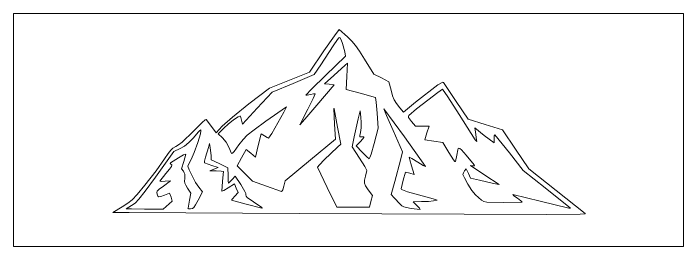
# Model space of a CAD drawing. Header units: millimetres. Extents: x 6 to 277, y 9 to 196.
# Drawn here: x 6.8 to 277.2, y 101.8 to 196 of the extents above; entities that cross this region are included whole.
import ezdxf

# ---------------------------------------------------------------- set-up
doc = ezdxf.new("R2010")
doc.units = ezdxf.units.MM
doc.linetypes.add('K5LT32769', pattern=[0])
doc.linetypes.add('K5LT_THIN', pattern=[0])

# ---------------------------------------------------------------- blocks, each defined once
blk = doc.blocks.new('U1')
at = {"color": 7, "linetype": 'K5LT_THIN', "lineweight": 18}
for p, q in [((277.22, 196.04), (6.81, 196.04)), ((6.81, 196.04), (6.81, 101.84)), ((277.22, 101.84), (277.22, 196.04)), ((6.81, 101.84), (277.22, 101.84))]:
    blk.add_line(p, q, dxfattribs=at)
blk = doc.blocks.new('U2')
at = {"color": 250, "linetype": 'K5LT32769', "lineweight": 9, "true_color": 0x333333}
for p, q in [((138.2, 189.5), (136.3, 187.03)), ((141.61, 186.52), (138.2, 189.5)), ((136.3, 187.03), (132.11, 180.96)), ((137.57, 185.5), (135.81, 182.97)), ((138.17, 186.19), (137.57, 185.5)), ((138.47, 186.36), (138.17, 186.19)), ((139.02, 185.4), (138.47, 186.36)), ((139.65, 183.81), (139.02, 185.4)), ((143.4, 184.8), (141.61, 186.52)), ((144.89, 183.06), (143.4, 184.8)), ((135.81, 182.97), (130.8, 175.32)), ((140.55, 180.54), (139.65, 183.81)), ((146.47, 180.8), (144.89, 183.06)), ((132.11, 180.96), (126.28, 172.34)), ((132.69, 170.96), (140.8, 178.8)), ((140.8, 178.8), (140.55, 180.54)), ((148.52, 177.53), (146.47, 180.8)), ((141.61, 175.88), (140.71, 175.09)), ((141.36, 170.6), (141.61, 175.88)), ((152.24, 171.46), (148.52, 177.53)), ((130.8, 175.32), (128.15, 171.39)), ((140.71, 175.09), (136.1, 170.96)), ((126.28, 172.34), (118.17, 169.11)), ((128.15, 171.39), (119.64, 167.78)), ((127.03, 165.37), (132.69, 170.96)), ((136.1, 170.96), (132.38, 167.6)), ((141.09, 165.34), (141.36, 170.6)), ((155.27, 169.95), (152.24, 171.46)), ((118.17, 169.11), (110.09, 165.88)), ((119.64, 167.78), (111.15, 164.17)), ((158.3, 168.43), (155.27, 169.95)), ((159.18, 165), (158.3, 168.43)), ((179.74, 168.18), (178.12, 167.18)), ((180.12, 168.25), (179.74, 168.18)), ((180.31, 168.12), (180.12, 168.25)), ((185.43, 160.46), (180.31, 168.12)), ((110.09, 165.88), (101.81, 159.49)), ((124.77, 162.95), (127.03, 165.37)), ((136.17, 167.21), (129.24, 159.02)), ((132.38, 167.6), (134.27, 167.42)), ((134.27, 167.42), (136.17, 167.21)), ((146.78, 163.83), (141.09, 165.34)), ((159.81, 162.7), (159.18, 165)), ((178.12, 167.18), (169.11, 160.15)), ((179.92, 165.45), (178.02, 164.15)), ((182.06, 162.38), (179.92, 165.45)), ((111.15, 164.17), (105.17, 157.73)), ((125.39, 162.98), (124.77, 162.95)), ((126.64, 163.26), (125.39, 162.98)), ((127.91, 163.55), (126.64, 163.26)), ((127.74, 161.65), (128.54, 163.56)), ((128.54, 163.56), (127.91, 163.55)), ((152.85, 162.11), (146.78, 163.83)), ((160.45, 161.06), (159.81, 162.7)), ((178.02, 164.15), (173.96, 161.01)), ((186.68, 155.18), (182.06, 162.38)), ((125.54, 157.3), (127.74, 161.65)), ((153.23, 160.15), (152.85, 162.11)), ((153.62, 155.77), (153.23, 160.15)), ((161.33, 159.63), (160.45, 161.06)), ((162.68, 157.94), (161.33, 159.63)), ((169.11, 160.15), (164.17, 156.17)), ((173.96, 161.01), (169.5, 157.42)), ((190.24, 153.31), (185.43, 160.46)), ((101.81, 159.49), (95.22, 154.18)), ((105.17, 157.73), (99.19, 151.27)), ((108.67, 152.47), (116.96, 158.23)), ((116.96, 158.23), (115.96, 156.17)), ((122.33, 151.03), (125.54, 157.3)), ((129.24, 159.02), (124.36, 153.29)), ((136.08, 157.6), (136.19, 157.61)), ((136.37, 151.34), (136.08, 157.6)), ((136.19, 157.61), (136.26, 157.42)), ((136.26, 157.42), (137.55, 150.1)), ((164.6, 146.17), (156.26, 157.46)), ((156.26, 157.46), (157.28, 154.83)), ((164.17, 156.17), (162.68, 157.94)), ((169.5, 157.42), (166.4, 154.77)), ((95.22, 154.18), (91.08, 150.44)), ((97.51, 154.21), (95.64, 153)), ((98.13, 154.52), (97.51, 154.21)), ((98.44, 154.55), (98.13, 154.52)), ((98.87, 152.86), (98.44, 154.55)), ((115.96, 156.17), (113.55, 151.84)), ((145.95, 153.49), (146.67, 156.69)), ((146.67, 156.69), (146.96, 154.14)), ((146.96, 154.14), (147.1, 152)), ((154.03, 149.67), (153.62, 155.77)), ((157.28, 154.83), (159.97, 148.72)), ((166.4, 154.77), (166.19, 154.47)), ((166.19, 154.47), (166.27, 154.04)), ((193.15, 144.93), (186.68, 155.18)), ((82.97, 151.99), (79.32, 148.38)), ((84.13, 152.99), (82.97, 151.99)), ((84.62, 153.24), (84.13, 152.99)), ((86.77, 150.33), (84.62, 153.24)), ((95.64, 153), (93.47, 151.35)), ((99.19, 151.27), (98.87, 152.86)), ((103.9, 149.04), (108.67, 152.47)), ((113.55, 151.84), (111.04, 147.55)), ((124.36, 153.29), (122.33, 151.03)), ((144.36, 146.24), (145.95, 153.49)), ((147.1, 152), (147.07, 149.81)), ((166.27, 154.04), (167.48, 152.38)), ((167.48, 152.38), (169.11, 150.48)), ((197.2, 151.18), (190.24, 153.31)), ((82.41, 148.97), (81.99, 148.7)), ((82.48, 148.56), (82.41, 148.97)), ((88.64, 147.78), (86.77, 150.33)), ((91.08, 150.44), (88.64, 147.78)), ((91.65, 149.72), (89.39, 147.41)), ((93.47, 151.35), (91.65, 149.72)), ((101.17, 146.89), (103.9, 149.04)), ((136.82, 145.25), (136.37, 151.34)), ((137.55, 150.1), (138.86, 143.15)), ((147.07, 149.81), (146.91, 147.91)), ((152.43, 143.49), (154.03, 149.67)), ((169.11, 150.48), (174.57, 150.48)), ((174.57, 150.48), (173.67, 147.78)), ((196.74, 146.78), (192.95, 149.85)), ((192.95, 149.85), (193.22, 148)), ((204.13, 149.06), (197.2, 151.18)), ((209.43, 141.14), (204.13, 149.06)), ((79.32, 148.38), (74.94, 144.09)), ((81.37, 148.05), (79.45, 145.75)), ((81.21, 143.88), (82.25, 147.44)), ((81.99, 148.7), (81.37, 148.05)), ((82.25, 147.44), (82.48, 148.56)), ((89.39, 147.41), (91.17, 145.79)), ((99.47, 145.13), (101.17, 146.89)), ((106.75, 147.41), (105.55, 142.63)), ((108.13, 146.56), (106.75, 147.41)), ((109.14, 145.88), (108.13, 146.56)), ((111.04, 147.55), (109.75, 145.61)), ((143.48, 142.18), (144.36, 146.24)), ((146.62, 146.65), (146.52, 146.32)), ((146.52, 146.32), (146.58, 146.16)), ((146.58, 146.16), (147.32, 146.17)), ((146.91, 147.91), (146.62, 146.65)), ((147.32, 146.17), (148.05, 146.23)), ((148.05, 146.23), (148.2, 146.15)), ((148.2, 146.15), (148.2, 145.97)), ((159.97, 148.72), (163.8, 140.12)), ((173.06, 134.23), (164.6, 146.17)), ((173.67, 147.78), (172.84, 145)), ((193.22, 148), (193.65, 145.02)), ((200.72, 143.71), (196.74, 146.78)), ((200.85, 146.57), (200.81, 145.4)), ((201.06, 147.01), (200.85, 146.57)), ((206.93, 139.76), (201.06, 147.01)), ((74.94, 144.09), (73.48, 142.92)), ((77.61, 143.9), (75.83, 142.47)), ((79.45, 145.75), (77.61, 143.9)), ((79.79, 139.89), (81.21, 143.88)), ((85.96, 143.51), (85.48, 141.81)), ((86.23, 141.81), (85.96, 143.51)), ((91.17, 145.79), (92.72, 144.03)), ((92.72, 144.03), (93.77, 141.95)), ((97.81, 142.88), (99.47, 145.13)), ((109.75, 145.61), (109.14, 145.88)), ((126.66, 136.85), (136.82, 145.25)), ((146.71, 144.19), (145.13, 142.58)), ((147.77, 145.32), (146.71, 144.19)), ((148.2, 145.97), (147.77, 145.32)), ((151.15, 139.12), (152.43, 143.49)), ((172.84, 145), (176.47, 144.41)), ((176.47, 144.41), (180.01, 143.89)), ((180.01, 143.89), (182.45, 139.81)), ((193.75, 144.27), (193.15, 144.93)), ((193.65, 145.02), (193.75, 144.27)), ((200.83, 144.21), (200.72, 143.71)), ((200.81, 145.4), (200.83, 144.21)), ((70.27, 140.8), (69.23, 139.46)), ((71.2, 141.61), (70.27, 140.8)), ((72.32, 142.22), (71.2, 141.61)), ((74.08, 141.43), (71.6, 140.19)), ((73.48, 142.92), (72.32, 142.22)), ((75.83, 142.47), (74.08, 141.43)), ((85.48, 141.81), (84.31, 137.95)), ((86.54, 138.52), (86.23, 141.81)), ((93.77, 141.95), (94.85, 139.44)), ((95.84, 140.31), (97.81, 142.88)), ((100.72, 141.02), (98.87, 137.66)), ((102.64, 139.58), (100.72, 141.02)), ((105.55, 142.63), (104.45, 137.98)), ((137.64, 142.04), (132.26, 136.93)), ((138.86, 143.15), (137.64, 142.04)), ((146.44, 137.59), (143.48, 142.18)), ((145.13, 142.58), (147.55, 139.99)), ((185.73, 138.81), (186.07, 140.92)), ((186.07, 140.92), (186.28, 141.44)), ((186.28, 141.44), (186.57, 141.61)), ((186.57, 141.61), (186.99, 141.43)), ((186.99, 141.43), (187.59, 140.89)), ((187.59, 140.89), (189.5, 138.74)), ((214.74, 133.19), (209.43, 141.14)), ((71.6, 140.19), (64.12, 129.92)), ((69.23, 139.46), (67.78, 137.28)), ((73.4, 137.66), (75.43, 138.87)), ((75.43, 138.87), (76.32, 139.24)), ((76.32, 139.24), (75.53, 136.15)), ((78.53, 137.05), (79.79, 139.89)), ((84.31, 137.95), (83.93, 136.38)), ((86.57, 136.92), (86.54, 138.52)), ((94.85, 139.44), (95.17, 139.61)), ((95.17, 139.61), (95.84, 140.31)), ((104.45, 137.98), (102.64, 139.58)), ((147.55, 139.99), (149.39, 138.14)), ((149.39, 138.14), (150.39, 137.34)), ((150.68, 137.81), (151.15, 139.12)), ((163.8, 140.12), (162.97, 136.73)), ((166.73, 136.88), (166.51, 137.98)), ((166.51, 137.98), (167.59, 137.47)), ((182.45, 139.81), (184.36, 136.88)), ((185.19, 136.24), (185.73, 138.81)), ((189.5, 138.74), (192.72, 134.88)), ((212.48, 132.6), (206.93, 139.76)), ((67.78, 137.28), (64.37, 132.51)), ((70.06, 135.41), (70.2, 135.63)), ((70.31, 135.2), (70.06, 135.41)), ((70.2, 135.63), (73.4, 137.66)), ((75.53, 136.15), (74.65, 133.28)), ((77.17, 134.34), (77.57, 135.3)), ((77.57, 135.3), (78.53, 137.05)), ((83.93, 136.38), (83.95, 135.61)), ((83.95, 135.61), (86.81, 134.64)), ((89.86, 135.34), (86.57, 136.92)), ((93.29, 133.66), (89.86, 135.34)), ((98.87, 137.66), (97.13, 134.45)), ((116.48, 128.45), (126.66, 136.85)), ((132.26, 136.93), (130.26, 134.87)), ((148.55, 134.22), (146.44, 137.59)), ((150.39, 137.34), (150.68, 137.81)), ((162.97, 136.73), (160.67, 128.09)), ((167.48, 134.48), (166.73, 136.88)), ((167.59, 137.47), (169.95, 136.01)), ((169.95, 136.01), (172.2, 134.61)), ((184.36, 136.88), (184.91, 136.27)), ((184.91, 136.27), (185.19, 136.24)), ((64.37, 132.51), (59.83, 126.71)), ((68.32, 131.38), (69.81, 133.17)), ((69.81, 133.17), (70.56, 134.26)), ((70.69, 134.86), (70.31, 135.2)), ((70.56, 134.26), (70.69, 134.86)), ((74.65, 133.28), (75.39, 132.26)), ((77.67, 132.86), (77.17, 134.34)), ((78.87, 130.39), (77.67, 132.86)), ((87.7, 133.15), (86, 132.47)), ((86.81, 134.64), (89.39, 133.82)), ((89.39, 133.82), (87.7, 133.15)), ((93.43, 130.55), (93.29, 133.66)), ((97.13, 134.45), (100.23, 131.38)), ((130.26, 134.87), (129.46, 133.89)), ((129.46, 133.89), (133.41, 125.65)), ((149.42, 132.58), (148.55, 134.22)), ((148.86, 130.3), (149.42, 132.58)), ((168.48, 131.02), (167.48, 134.48)), ((172.2, 134.61), (173.06, 134.23)), ((189.52, 133.24), (188.84, 132.4)), ((190.4, 131.34), (189.52, 133.24)), ((192.16, 134.52), (191.19, 134.59)), ((191.19, 134.59), (197.02, 130.73)), ((192.8, 134.44), (192.16, 134.52)), ((192.72, 134.88), (192.86, 134.57)), ((192.86, 134.57), (192.8, 134.44)), ((221.31, 125.54), (212.48, 132.6)), ((225.82, 124.48), (214.74, 133.19)), ((64.12, 129.92), (59.94, 124.21)), ((65.89, 128.31), (68.32, 131.38)), ((75.39, 132.26), (75.75, 131.67)), ((75.75, 131.67), (75.95, 131.06)), ((75.95, 131.06), (75.91, 129.35)), ((80.33, 127.78), (78.87, 130.39)), ((86, 132.47), (88.67, 132.45)), ((88.67, 132.45), (90.61, 132.37)), ((90.61, 132.37), (91.53, 132.22)), ((91.51, 130.97), (91.22, 128.2)), ((91.53, 132.22), (91.51, 130.97)), ((93.48, 128.41), (93.43, 130.55)), ((96.25, 130.3), (95.08, 128.9)), ((98.53, 126.89), (96.25, 130.3)), ((100.23, 131.38), (103.32, 128.31)), ((148.43, 128.68), (148.86, 130.3)), ((164.1, 128.69), (165, 131.95)), ((165, 131.95), (166.72, 131.47)), ((166.72, 131.47), (168.48, 131.02)), ((188.37, 131.65), (188.17, 130.98)), ((188.17, 130.98), (188.75, 129.56)), ((188.84, 132.4), (188.37, 131.65)), ((191.3, 129.44), (190.4, 131.34)), ((197.02, 130.73), (202.75, 126.91)), ((66.52, 128.19), (65.89, 128.31)), ((68.03, 128.22), (66.52, 128.19)), ((67.31, 126.24), (70.2, 128.36)), ((70.2, 128.36), (68.03, 128.22)), ((75.91, 129.35), (75.83, 128.28)), ((75.83, 128.28), (75.94, 127.45)), ((75.94, 127.45), (76.33, 126.59)), ((81.6, 125.88), (80.33, 127.78)), ((91.22, 128.2), (90.88, 124.2)), ((93.66, 127.52), (93.48, 128.41)), ((93.52, 125.6), (96, 127.16)), ((95.08, 128.9), (93.66, 127.52)), ((96, 127.16), (96.75, 125.4)), ((103.32, 128.31), (108.92, 126.24)), ((115.98, 126.28), (116.48, 128.45)), ((148.41, 127.51), (148.43, 128.68)), ((148.9, 126.34), (148.41, 127.51)), ((160.67, 128.09), (159.22, 122.83)), ((163.33, 125.15), (164.1, 128.69)), ((188.75, 129.56), (190.15, 127.12)), ((190.15, 127.12), (191.81, 124.55)), ((194.92, 128.63), (191.3, 129.44)), ((200.58, 127.32), (194.92, 128.63)), ((202.75, 126.91), (200.58, 127.32)), ((59.83, 126.71), (56.72, 122.94)), ((64.85, 124.25), (65.67, 125.01)), ((65.67, 125.01), (67.31, 126.24)), ((76.33, 126.59), (77.06, 125.42)), ((77.06, 125.42), (78.42, 123.37)), ((83.11, 124.02), (81.6, 125.88)), ((90.88, 124.2), (91.73, 124.55)), ((91.73, 124.55), (93.52, 125.6)), ((96.75, 125.4), (97.52, 123.64)), ((100.22, 124.14), (98.53, 126.89)), ((108.92, 126.24), (114.99, 124.14)), ((115.22, 124.31), (115.48, 124.77)), ((115.48, 124.77), (115.98, 126.28)), ((133.41, 125.65), (137.37, 117.75)), ((149.96, 124.75), (148.9, 126.34)), ((151.63, 122.42), (149.96, 124.75)), ((163.45, 124.95), (163.33, 125.15)), ((163.84, 124.71), (163.45, 124.95)), ((165.76, 124.01), (163.84, 124.71)), ((191.81, 124.55), (193.2, 122.74)), ((230.88, 117.95), (221.31, 125.54)), ((237.45, 115.24), (225.82, 124.48)), ((56.72, 122.94), (54.7, 120.74)), ((59.94, 124.21), (57.44, 121)), ((64.63, 123.68), (64.85, 124.25)), ((64.8, 123.01), (64.63, 123.68)), ((65.12, 122.25), (64.8, 123.01)), ((65.54, 121.96), (65.12, 122.25)), ((66.33, 122.1), (65.54, 121.96)), ((67.76, 122.62), (66.33, 122.1)), ((69.84, 123.39), (67.76, 122.62)), ((70.42, 121.79), (69.84, 123.39)), ((70.85, 120.21), (70.42, 121.79)), ((78.42, 123.37), (77.92, 120.64)), ((81.33, 120.59), (83.11, 124.02)), ((96.12, 122.19), (95.17, 121.13)), ((97.52, 123.64), (96.12, 122.19)), ((100.58, 123.27), (100.22, 124.14)), ((100.63, 122.74), (100.58, 123.27)), ((100.67, 122.27), (100.63, 122.74)), ((101.1, 121.73), (100.67, 122.27)), ((103.68, 119.98), (101.1, 121.73)), ((114.99, 124.14), (115.22, 124.31)), ((151.05, 120.07), (151.63, 122.42)), ((159.22, 122.83), (160.46, 121.5)), ((176.13, 121.09), (165.76, 124.01)), ((193.2, 122.74), (195.68, 120.57)), ((208.76, 122.4), (208.37, 122.89)), ((208.37, 122.89), (219.41, 120.23)), ((210.16, 121.34), (208.76, 122.4)), ((52.96, 119.33), (50.69, 117.93)), ((54.7, 120.74), (52.96, 119.33)), ((55.88, 119.39), (54.51, 118.49)), ((57.44, 121), (55.88, 119.39)), ((67.19, 117), (70.85, 120.21)), ((77.92, 120.64), (77.26, 117.43)), ((80.33, 118.72), (81.33, 120.59)), ((95.17, 121.13), (94.87, 120.59)), ((94.87, 120.59), (100.72, 118.97)), ((107.11, 117.68), (103.68, 119.98)), ((150.46, 117.75), (151.05, 120.07)), ((160.46, 121.5), (162.81, 118.99)), ((162.81, 118.99), (163.5, 118.34)), ((168.05, 119.98), (171.44, 120)), ((169.61, 118.49), (168.05, 119.98)), ((171.44, 120), (174.26, 120.11)), ((174.26, 120.11), (176.31, 120.32)), ((177.82, 120.61), (176.13, 121.09)), ((176.31, 120.32), (177.82, 120.61)), ((195.68, 120.57), (196.59, 120.04)), ((196.59, 120.04), (197.84, 119.76)), ((197.84, 119.76), (204.49, 119.6)), ((204.49, 119.6), (212.12, 119.73)), ((211.61, 120.27), (210.16, 121.34)), ((212.12, 119.73), (211.61, 120.27)), ((219.41, 120.23), (230.88, 117.43)), ((50.69, 117.93), (46.87, 115.67)), ((54.51, 118.49), (52.34, 117.16)), ((52.34, 117.16), (54.52, 117.04)), ((54.52, 117.04), (59.77, 117)), ((59.77, 117), (67.19, 117)), ((77.26, 117.43), (77.23, 117.21)), ((77.23, 117.21), (77.39, 117.07)), ((77.39, 117.07), (78.3, 117.05)), ((78.3, 117.05), (79.04, 117.2)), ((79.04, 117.2), (79.64, 117.68)), ((79.64, 117.68), (80.33, 118.72)), ((100.72, 118.97), (107, 117.41)), ((107, 117.41), (107.17, 117.47)), ((107.17, 117.47), (107.11, 117.68)), ((137.37, 117.75), (150.46, 117.75)), ((163.5, 118.34), (164.28, 117.9)), ((164.28, 117.9), (165.45, 117.58)), ((165.45, 117.58), (167.28, 117.27)), ((167.28, 117.27), (170.94, 116.87)), ((170.65, 117.41), (169.61, 118.49)), ((170.94, 116.87), (170.65, 117.41)), ((231.63, 117.41), (230.88, 117.95)), ((230.88, 117.43), (231.63, 117.41)), ((46.87, 115.67), (53.47, 115.56)), ((53.47, 115.56), (122.13, 115.17)), ((122.13, 115.17), (222.05, 114.78)), ((222.05, 114.78), (235.46, 114.91)), ((235.46, 114.91), (237.28, 115.05)), ((237.28, 115.05), (237.49, 115.14)), ((237.49, 115.14), (237.45, 115.24))]:
    blk.add_line(p, q, dxfattribs=at)

msp = doc.modelspace()

# ---------------------------------------------------------------- block references
for name in ['U1', 'U2']:
    msp.add_blockref(name, (0, 0))

doc.saveas('drawing.dxf')
